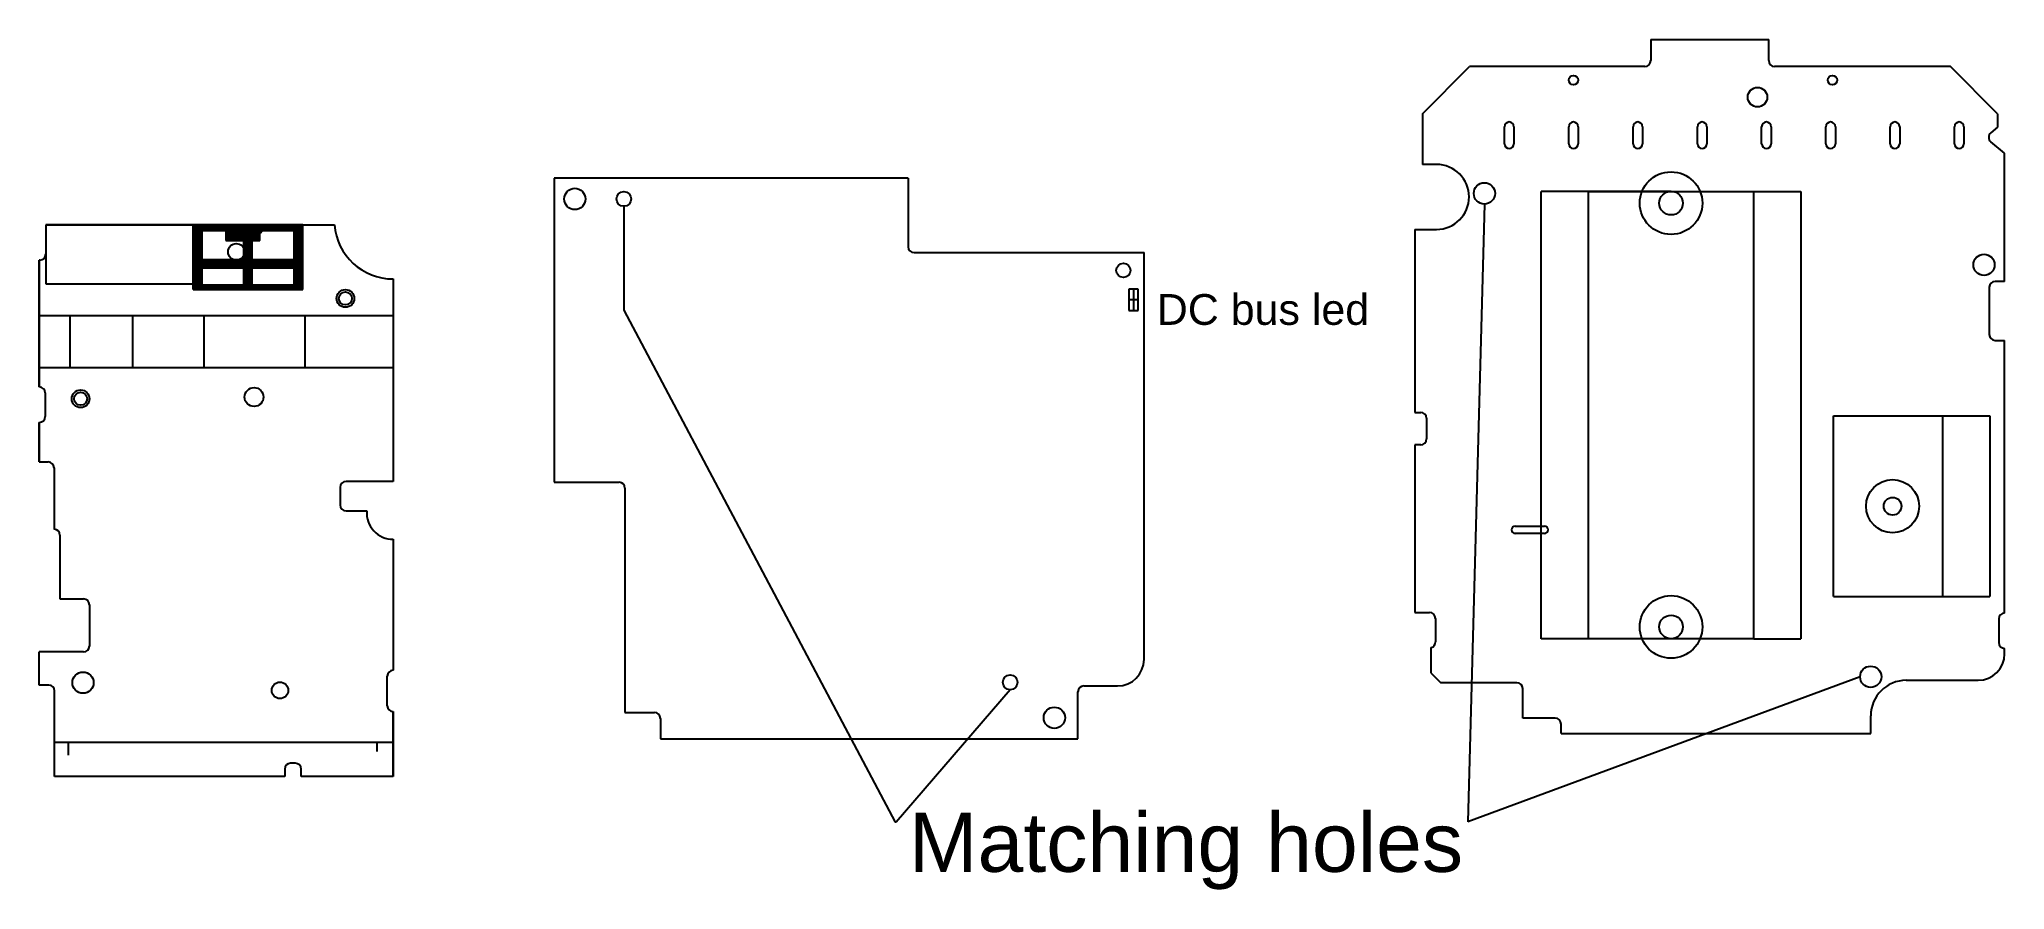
# Model space of a CAD drawing. Extents: x -822 to -489, y 1018 to 1162.
import ezdxf

# ---------------------------------------------------------------- set-up
doc = ezdxf.new("R2010")
doc.units = 0
doc.layers.get('0').update_dxf_attribs({"linetype": 'CONTINUOUS'})
doc.layers.add('MOUNT_PLATE', color=1, linetype='CONTINUOUS')
doc.layers.add('NOTES', color=94, linetype='CONTINUOUS')
doc.styles.get("Standard").update_dxf_attribs({"font": 'arial.ttf'})
doc.dimstyles.get("Standard").update_dxf_attribs({"dimtxt": 0.18, "dimasz": 0.18, "dimexe": 0.18, "dimexo": 0.0625, "dimgap": 0.09, "dimtad": 0, "dimtih": 1, "dimtoh": 1, "dimdec": 4, "dimzin": 0, "dimtxsty": 'STANDARD', "dimcen": 0.09, "dimazin": 3, "dimtfac": 1, "dimtdec": 4, "dimtofl": 0, "dimtmove": 0, "dimatfit": 3, "dimtolj": 1, "dimtzin": 0})

# ---------------------------------------------------------------- blocks, each defined once
blk = doc.blocks.new('*X1')
at = {"layer": 'MOUNT_PLATE', "linetype": 'CONTINUOUS'}
for p, q in [((-796.2, 1130.49), (-796.06, 1130.63)), ((-796.2, 1130.31), (-795.88, 1130.63)), ((-796.2, 1130.14), (-795.7, 1130.63)), ((-796.2, 1129.96), (-795.53, 1130.63)), ((-796.2, 1129.78), (-795.35, 1130.63)), ((-796.2, 1129.61), (-795.17, 1130.63)), ((-796.2, 1129.43), (-795, 1130.63)), ((-796.2, 1129.25), (-794.82, 1130.63)), ((-796.2, 1129.08), (-794.64, 1130.63)), ((-796.2, 1128.9), (-794.47, 1130.63)), ((-796.2, 1128.72), (-794.29, 1130.63)), ((-796.2, 1128.55), (-794.11, 1130.63)), ((-796.2, 1128.37), (-793.94, 1130.63)), ((-796.2, 1128.19), (-793.76, 1130.63)), ((-794.58, 1129.63), (-793.58, 1130.63)), ((-794.41, 1129.63), (-793.41, 1130.63)), ((-794.23, 1129.63), (-793.23, 1130.63)), ((-794.05, 1129.63), (-793.05, 1130.63)), ((-793.88, 1129.63), (-792.88, 1130.63)), ((-793.7, 1129.63), (-792.7, 1130.63)), ((-793.52, 1129.63), (-792.52, 1130.63)), ((-793.35, 1129.63), (-792.35, 1130.63)), ((-793.17, 1129.63), (-792.17, 1130.63)), ((-792.99, 1129.63), (-791.99, 1130.63)), ((-792.82, 1129.63), (-791.82, 1130.63)), ((-792.64, 1129.63), (-791.64, 1130.63)), ((-792.46, 1129.63), (-791.46, 1130.63)), ((-792.28, 1129.63), (-791.28, 1130.63)), ((-792.11, 1129.63), (-791.11, 1130.63)), ((-791.93, 1129.63), (-790.93, 1130.63)), ((-791.75, 1129.63), (-790.75, 1130.63)), ((-791.58, 1129.63), (-790.58, 1130.63)), ((-791.4, 1129.63), (-790.4, 1130.63)), ((-791.22, 1129.63), (-790.22, 1130.63)), ((-791.05, 1129.63), (-790.05, 1130.63)), ((-790.87, 1129.63), (-789.87, 1130.63)), ((-790.7, 1129.63), (-789.69, 1130.63)), ((-790.7, 1129.45), (-789.52, 1130.63)), ((-790.7, 1129.27), (-789.34, 1130.63)), ((-790.7, 1129.1), (-789.16, 1130.63)), ((-790.7, 1128.92), (-788.99, 1130.63)), ((-790.7, 1128.74), (-788.81, 1130.63)), ((-790.7, 1128.57), (-788.63, 1130.63)), ((-790.7, 1128.39), (-788.46, 1130.63)), ((-790.7, 1128.21), (-788.28, 1130.63)), ((-790.7, 1128.03), (-788.1, 1130.63)), ((-790.63, 1127.93), (-787.93, 1130.63)), ((-790.45, 1127.93), (-787.75, 1130.63)), ((-790.27, 1127.93), (-787.57, 1130.63)), ((-790.1, 1127.93), (-787.4, 1130.63)), ((-789.92, 1127.93), (-787.22, 1130.63)), ((-789.74, 1127.93), (-787.04, 1130.63)), ((-789.57, 1127.93), (-786.87, 1130.63)), ((-789.39, 1127.93), (-786.69, 1130.63)), ((-789.21, 1127.93), (-786.51, 1130.63)), ((-789.04, 1127.93), (-786.34, 1130.63)), ((-788.86, 1127.93), (-786.16, 1130.63)), ((-788.68, 1127.93), (-785.98, 1130.63)), ((-788.5, 1127.93), (-785.8, 1130.63)), ((-788.33, 1127.93), (-785.63, 1130.63)), ((-788.15, 1127.93), (-785.45, 1130.63)), ((-787.97, 1127.93), (-785.27, 1130.63)), ((-787.8, 1127.93), (-785.1, 1130.63)), ((-787.62, 1127.93), (-784.92, 1130.63)), ((-787.6, 1127.78), (-784.74, 1130.63)), ((-787.6, 1127.6), (-784.57, 1130.63)), ((-787.6, 1127.42), (-784.39, 1130.63)), ((-787.6, 1127.25), (-784.21, 1130.63)), ((-787.6, 1127.07), (-784.04, 1130.63)), ((-787.6, 1126.89), (-784.9, 1129.59)), ((-784.86, 1129.63), (-783.86, 1130.63)), ((-784.68, 1129.63), (-783.68, 1130.63)), ((-784.51, 1129.63), (-783.51, 1130.63)), ((-784.33, 1129.63), (-783.33, 1130.63)), ((-784.15, 1129.63), (-783.15, 1130.63)), ((-783.98, 1129.63), (-782.98, 1130.63)), ((-783.8, 1129.63), (-782.8, 1130.63)), ((-783.62, 1129.63), (-782.62, 1130.63)), ((-783.45, 1129.63), (-782.45, 1130.63)), ((-783.27, 1129.63), (-782.27, 1130.63)), ((-783.09, 1129.63), (-782.09, 1130.63)), ((-782.92, 1129.63), (-781.92, 1130.63)), ((-782.74, 1129.63), (-781.74, 1130.63)), ((-782.56, 1129.63), (-781.56, 1130.63)), ((-782.39, 1129.63), (-781.39, 1130.63)), ((-782.21, 1129.63), (-781.21, 1130.63)), ((-782.03, 1129.63), (-781.03, 1130.63)), ((-781.86, 1129.63), (-780.86, 1130.63)), ((-781.68, 1129.63), (-780.68, 1130.63)), ((-781.5, 1129.63), (-780.5, 1130.63)), ((-781.32, 1129.63), (-780.32, 1130.63)), ((-781.15, 1129.63), (-780.15, 1130.63)), ((-780.97, 1129.63), (-779.97, 1130.63)), ((-780.79, 1129.63), (-779.79, 1130.63)), ((-780.62, 1129.63), (-779.62, 1130.63)), ((-780.44, 1129.63), (-779.44, 1130.63)), ((-780.26, 1129.63), (-779.26, 1130.63)), ((-780.09, 1129.63), (-779.09, 1130.63)), ((-779.91, 1129.63), (-778.91, 1130.63)), ((-779.73, 1129.63), (-778.73, 1130.63)), ((-779.56, 1129.63), (-778.56, 1130.63)), ((-779.38, 1129.63), (-778.38, 1130.63)), ((-779.2, 1129.63), (-778.2, 1130.63)), ((-779.1, 1129.56), (-778.03, 1130.63)), ((-779.1, 1129.38), (-777.85, 1130.63)), ((-779.1, 1129.2), (-777.67, 1130.63)), ((-779.1, 1129.03), (-777.6, 1130.53)), ((-779.1, 1128.85), (-777.6, 1130.35)), ((-779.1, 1128.67), (-777.6, 1130.17)), ((-779.1, 1128.5), (-777.6, 1130)), ((-779.1, 1128.32), (-777.6, 1129.82)), ((-779.1, 1128.14), (-777.6, 1129.64)), ((-796.2, 1128.01), (-794.7, 1129.51)), ((-796.2, 1127.84), (-794.7, 1129.34)), ((-796.2, 1127.66), (-794.7, 1129.16)), ((-796.2, 1127.48), (-794.7, 1128.98)), ((-796.2, 1127.31), (-794.7, 1128.81)), ((-796.2, 1127.13), (-794.7, 1128.63)), ((-796.2, 1126.95), (-794.7, 1128.45)), ((-796.2, 1126.78), (-794.7, 1128.28)), ((-796.2, 1126.6), (-794.7, 1128.1)), ((-796.2, 1126.42), (-794.7, 1127.92)), ((-796.2, 1126.25), (-794.7, 1127.75)), ((-796.2, 1126.07), (-794.7, 1127.57)), ((-796.2, 1125.89), (-794.7, 1127.39)), ((-796.2, 1125.72), (-794.7, 1127.22)), ((-796.2, 1125.54), (-794.7, 1127.04)), ((-796.2, 1125.36), (-794.7, 1126.86)), ((-796.2, 1125.19), (-794.7, 1126.69)), ((-796.2, 1125.01), (-794.7, 1126.51)), ((-796.2, 1124.83), (-794.7, 1126.33)), ((-787.6, 1126.72), (-784.9, 1129.42)), ((-787.6, 1126.54), (-784.9, 1129.24)), ((-787.6, 1126.36), (-786.2, 1127.76)), ((-787.6, 1126.18), (-786.2, 1127.58)), ((-787.6, 1126.01), (-786.2, 1127.41)), ((-787.6, 1125.83), (-786.2, 1127.23)), ((-787.6, 1125.65), (-786.2, 1127.05)), ((-787.6, 1125.48), (-786.2, 1126.88)), ((-787.6, 1125.3), (-786.2, 1126.7)), ((-787.6, 1125.12), (-786.2, 1126.52)), ((-787.6, 1124.95), (-786.2, 1126.35)), ((-786.03, 1127.93), (-784.9, 1129.06)), ((-785.85, 1127.93), (-784.9, 1128.88)), ((-785.68, 1127.93), (-784.9, 1128.71)), ((-785.5, 1127.93), (-784.9, 1128.53)), ((-785.32, 1127.93), (-784.9, 1128.35)), ((-785.15, 1127.93), (-784.9, 1128.18)), ((-784.97, 1127.93), (-784.9, 1128)), ((-779.1, 1127.97), (-777.6, 1129.47)), ((-779.1, 1127.79), (-777.6, 1129.29)), ((-779.1, 1127.61), (-777.6, 1129.11)), ((-779.1, 1127.44), (-777.6, 1128.94)), ((-779.1, 1127.26), (-777.6, 1128.76)), ((-779.1, 1127.08), (-777.6, 1128.58)), ((-779.1, 1126.91), (-777.6, 1128.41)), ((-779.1, 1126.73), (-777.6, 1128.23)), ((-779.1, 1126.55), (-777.6, 1128.05)), ((-779.1, 1126.38), (-777.6, 1127.88)), ((-779.1, 1126.2), (-777.6, 1127.7)), ((-779.1, 1126.02), (-777.6, 1127.52)), ((-779.1, 1125.85), (-777.6, 1127.35)), ((-779.1, 1125.67), (-777.6, 1127.17)), ((-779.1, 1125.49), (-777.6, 1126.99)), ((-779.1, 1125.32), (-777.6, 1126.82)), ((-779.1, 1125.14), (-777.6, 1126.64)), ((-779.1, 1124.96), (-777.6, 1126.46)), ((-779.1, 1124.79), (-777.6, 1126.29)), ((-796.2, 1124.66), (-794.7, 1126.16)), ((-796.2, 1124.48), (-794.7, 1125.98)), ((-796.2, 1124.3), (-794.7, 1125.8)), ((-796.2, 1124.13), (-794.7, 1125.63)), ((-796.2, 1123.95), (-794.7, 1125.45)), ((-796.2, 1123.77), (-794.7, 1125.27)), ((-796.2, 1123.6), (-794.7, 1125.1)), ((-796.2, 1123.42), (-794.7, 1124.92)), ((-796.2, 1123.24), (-794.7, 1124.74)), ((-796.2, 1123.07), (-794.53, 1124.73)), ((-796.2, 1122.89), (-794.36, 1124.73)), ((-796.2, 1122.71), (-794.18, 1124.73)), ((-796.2, 1122.53), (-794, 1124.73)), ((-796.2, 1122.36), (-793.83, 1124.73)), ((-796.2, 1122.18), (-793.65, 1124.73)), ((-796.2, 1122), (-793.47, 1124.73)), ((-796.2, 1121.83), (-794.7, 1123.33)), ((-796.2, 1121.65), (-794.7, 1123.15)), ((-796.2, 1121.47), (-794.7, 1122.97)), ((-794.7, 1123.33), (-793.3, 1124.73)), ((-794.52, 1123.33), (-793.12, 1124.73)), ((-794.34, 1123.33), (-792.94, 1124.73)), ((-794.17, 1123.33), (-792.77, 1124.73)), ((-793.99, 1123.33), (-792.59, 1124.73)), ((-793.81, 1123.33), (-792.41, 1124.73)), ((-793.64, 1123.33), (-792.24, 1124.73)), ((-793.46, 1123.33), (-792.06, 1124.73)), ((-793.28, 1123.33), (-791.88, 1124.73)), ((-793.1, 1123.33), (-791.7, 1124.73)), ((-792.93, 1123.33), (-791.53, 1124.73)), ((-792.75, 1123.33), (-791.35, 1124.73)), ((-792.57, 1123.33), (-791.17, 1124.73)), ((-792.4, 1123.33), (-791, 1124.73)), ((-792.22, 1123.33), (-790.82, 1124.73)), ((-792.04, 1123.33), (-790.64, 1124.73)), ((-791.87, 1123.33), (-790.47, 1124.73)), ((-791.69, 1123.33), (-790.29, 1124.73)), ((-791.51, 1123.33), (-790.11, 1124.73)), ((-791.34, 1123.33), (-789.94, 1124.73)), ((-791.16, 1123.33), (-789.76, 1124.73)), ((-790.98, 1123.33), (-789.58, 1124.73)), ((-790.81, 1123.33), (-789.41, 1124.73)), ((-790.63, 1123.33), (-789.23, 1124.73)), ((-790.45, 1123.33), (-789.05, 1124.73)), ((-790.28, 1123.33), (-788.88, 1124.73)), ((-790.1, 1123.33), (-788.7, 1124.73)), ((-789.92, 1123.33), (-788.52, 1124.73)), ((-789.75, 1123.33), (-788.35, 1124.73)), ((-789.57, 1123.33), (-788.17, 1124.73)), ((-789.39, 1123.33), (-787.99, 1124.73)), ((-789.22, 1123.33), (-787.82, 1124.73)), ((-789.04, 1123.33), (-787.64, 1124.73)), ((-788.86, 1123.33), (-786.2, 1125.99)), ((-788.69, 1123.33), (-786.2, 1125.82)), ((-788.51, 1123.33), (-786.2, 1125.64)), ((-788.33, 1123.33), (-786.2, 1125.46)), ((-788.16, 1123.33), (-786.2, 1125.29)), ((-787.98, 1123.33), (-786.2, 1125.11)), ((-787.8, 1123.33), (-786.2, 1124.93)), ((-787.62, 1123.33), (-786.2, 1124.76)), ((-787.6, 1124.77), (-786.2, 1126.17)), ((-787.6, 1123.18), (-786.05, 1124.73)), ((-787.6, 1123), (-785.87, 1124.73)), ((-787.6, 1122.83), (-785.69, 1124.73)), ((-787.6, 1122.65), (-785.52, 1124.73)), ((-787.6, 1122.47), (-785.34, 1124.73)), ((-787.6, 1122.3), (-785.16, 1124.73)), ((-787.6, 1122.12), (-784.99, 1124.73)), ((-787.6, 1121.94), (-784.81, 1124.73)), ((-787.6, 1121.77), (-786.2, 1123.17)), ((-787.6, 1121.59), (-786.2, 1122.99)), ((-786.03, 1123.33), (-784.63, 1124.73)), ((-785.86, 1123.33), (-784.46, 1124.73)), ((-785.68, 1123.33), (-784.28, 1124.73)), ((-785.5, 1123.33), (-784.1, 1124.73)), ((-785.33, 1123.33), (-783.93, 1124.73)), ((-785.15, 1123.33), (-783.75, 1124.73)), ((-784.97, 1123.33), (-783.57, 1124.73)), ((-784.8, 1123.33), (-783.4, 1124.73)), ((-784.62, 1123.33), (-783.22, 1124.73)), ((-784.44, 1123.33), (-783.04, 1124.73)), ((-784.27, 1123.33), (-782.87, 1124.73)), ((-784.09, 1123.33), (-782.69, 1124.73)), ((-783.91, 1123.33), (-782.51, 1124.73)), ((-783.74, 1123.33), (-782.34, 1124.73)), ((-783.56, 1123.33), (-782.16, 1124.73)), ((-783.38, 1123.33), (-781.98, 1124.73)), ((-783.21, 1123.33), (-781.81, 1124.73)), ((-783.03, 1123.33), (-781.63, 1124.73)), ((-782.85, 1123.33), (-781.45, 1124.73)), ((-782.67, 1123.33), (-781.27, 1124.73)), ((-782.5, 1123.33), (-781.1, 1124.73)), ((-782.32, 1123.33), (-780.92, 1124.73)), ((-782.14, 1123.33), (-780.74, 1124.73)), ((-781.97, 1123.33), (-780.57, 1124.73)), ((-781.79, 1123.33), (-780.39, 1124.73)), ((-781.61, 1123.33), (-780.21, 1124.73)), ((-781.44, 1123.33), (-780.04, 1124.73)), ((-781.26, 1123.33), (-779.86, 1124.73)), ((-781.08, 1123.33), (-779.68, 1124.73)), ((-780.91, 1123.33), (-779.51, 1124.73)), ((-780.73, 1123.33), (-779.33, 1124.73)), ((-780.55, 1123.33), (-779.15, 1124.73)), ((-780.38, 1123.33), (-777.6, 1126.11)), ((-780.2, 1123.33), (-777.6, 1125.93)), ((-780.02, 1123.33), (-777.6, 1125.76)), ((-779.85, 1123.33), (-777.6, 1125.58)), ((-779.67, 1123.33), (-777.6, 1125.4)), ((-779.49, 1123.33), (-777.6, 1125.22)), ((-779.32, 1123.33), (-777.6, 1125.05)), ((-779.14, 1123.33), (-777.6, 1124.87)), ((-779.1, 1123.19), (-777.6, 1124.69)), ((-779.1, 1123.02), (-777.6, 1124.52)), ((-779.1, 1122.84), (-777.6, 1124.34)), ((-779.1, 1122.66), (-777.6, 1124.16)), ((-779.1, 1122.49), (-777.6, 1123.99)), ((-779.1, 1122.31), (-777.6, 1123.81)), ((-779.1, 1122.13), (-777.6, 1123.63)), ((-779.1, 1121.96), (-777.6, 1123.46)), ((-779.1, 1121.78), (-777.6, 1123.28)), ((-779.1, 1121.6), (-777.6, 1123.1)), ((-779.1, 1121.43), (-777.6, 1122.93)), ((-796.2, 1121.3), (-794.7, 1122.8)), ((-796.2, 1121.12), (-794.7, 1122.62)), ((-796.2, 1120.94), (-794.7, 1122.44)), ((-796.2, 1120.77), (-794.7, 1122.27)), ((-796.2, 1120.59), (-794.7, 1122.09)), ((-796.2, 1120.41), (-794.7, 1121.91)), ((-796.2, 1120.24), (-794.7, 1121.74)), ((-796.2, 1120.06), (-794.7, 1121.56)), ((-796.2, 1119.88), (-794.7, 1121.38)), ((-796.2, 1119.71), (-794.7, 1121.21)), ((-796.1, 1119.63), (-794.7, 1121.03)), ((-795.92, 1119.63), (-794.7, 1120.85)), ((-795.74, 1119.63), (-794.7, 1120.68)), ((-795.57, 1119.63), (-794.7, 1120.5)), ((-795.39, 1119.63), (-794.59, 1120.43)), ((-795.21, 1119.63), (-794.41, 1120.43)), ((-795.04, 1119.63), (-794.24, 1120.43)), ((-794.86, 1119.63), (-794.06, 1120.43)), ((-794.68, 1119.63), (-793.88, 1120.43)), ((-794.51, 1119.63), (-793.71, 1120.43)), ((-794.33, 1119.63), (-793.53, 1120.43)), ((-794.15, 1119.63), (-793.35, 1120.43)), ((-793.98, 1119.63), (-793.18, 1120.43)), ((-793.8, 1119.63), (-793, 1120.43)), ((-793.62, 1119.63), (-792.82, 1120.43)), ((-793.45, 1119.63), (-792.65, 1120.43)), ((-793.27, 1119.63), (-792.47, 1120.43)), ((-793.09, 1119.63), (-792.29, 1120.43)), ((-792.92, 1119.63), (-792.12, 1120.43)), ((-792.74, 1119.63), (-791.94, 1120.43)), ((-792.56, 1119.63), (-791.76, 1120.43)), ((-792.39, 1119.63), (-791.59, 1120.43)), ((-792.21, 1119.63), (-791.41, 1120.43)), ((-792.03, 1119.63), (-791.23, 1120.43)), ((-791.86, 1119.63), (-791.06, 1120.43)), ((-791.68, 1119.63), (-790.88, 1120.43)), ((-791.5, 1119.63), (-790.7, 1120.43)), ((-791.32, 1119.63), (-790.52, 1120.43)), ((-791.15, 1119.63), (-790.35, 1120.43)), ((-790.97, 1119.63), (-790.17, 1120.43)), ((-790.79, 1119.63), (-789.99, 1120.43)), ((-790.62, 1119.63), (-789.82, 1120.43)), ((-790.44, 1119.63), (-789.64, 1120.43)), ((-790.26, 1119.63), (-789.46, 1120.43)), ((-790.09, 1119.63), (-789.29, 1120.43)), ((-789.91, 1119.63), (-789.11, 1120.43)), ((-789.73, 1119.63), (-788.93, 1120.43)), ((-789.56, 1119.63), (-788.76, 1120.43)), ((-789.38, 1119.63), (-788.58, 1120.43)), ((-789.2, 1119.63), (-788.4, 1120.43)), ((-789.03, 1119.63), (-788.23, 1120.43)), ((-788.85, 1119.63), (-788.05, 1120.43)), ((-788.67, 1119.63), (-787.87, 1120.43)), ((-788.5, 1119.63), (-787.7, 1120.43)), ((-788.32, 1119.63), (-786.2, 1121.75)), ((-788.14, 1119.63), (-786.2, 1121.57)), ((-787.97, 1119.63), (-786.2, 1121.4)), ((-787.79, 1119.63), (-786.2, 1121.22)), ((-787.61, 1119.63), (-786.2, 1121.04)), ((-787.6, 1121.41), (-786.2, 1122.81)), ((-787.6, 1121.24), (-786.2, 1122.64)), ((-787.6, 1121.06), (-786.2, 1122.46)), ((-787.6, 1120.88), (-786.2, 1122.28)), ((-787.6, 1120.7), (-786.2, 1122.1)), ((-787.6, 1120.53), (-786.2, 1121.93)), ((-787.44, 1119.63), (-786.2, 1120.87)), ((-787.26, 1119.63), (-786.2, 1120.69)), ((-787.08, 1119.63), (-786.2, 1120.51)), ((-786.91, 1119.63), (-786.11, 1120.43)), ((-786.73, 1119.63), (-785.93, 1120.43)), ((-786.55, 1119.63), (-785.75, 1120.43)), ((-786.37, 1119.63), (-785.57, 1120.43)), ((-786.2, 1119.63), (-785.4, 1120.43)), ((-786.02, 1119.63), (-785.22, 1120.43)), ((-785.84, 1119.63), (-785.04, 1120.43)), ((-785.67, 1119.63), (-784.87, 1120.43)), ((-785.49, 1119.63), (-784.69, 1120.43)), ((-785.31, 1119.63), (-784.51, 1120.43)), ((-785.14, 1119.63), (-784.34, 1120.43)), ((-784.96, 1119.63), (-784.16, 1120.43)), ((-784.78, 1119.63), (-783.98, 1120.43)), ((-784.61, 1119.63), (-783.81, 1120.43)), ((-784.43, 1119.63), (-783.63, 1120.43)), ((-784.25, 1119.63), (-783.45, 1120.43)), ((-784.08, 1119.63), (-783.28, 1120.43)), ((-783.9, 1119.63), (-783.1, 1120.43)), ((-783.72, 1119.63), (-782.92, 1120.43)), ((-783.55, 1119.63), (-782.75, 1120.43)), ((-783.37, 1119.63), (-782.57, 1120.43)), ((-783.19, 1119.63), (-782.39, 1120.43)), ((-783.02, 1119.63), (-782.22, 1120.43)), ((-782.84, 1119.63), (-782.04, 1120.43)), ((-782.66, 1119.63), (-781.86, 1120.43)), ((-782.49, 1119.63), (-781.69, 1120.43)), ((-782.31, 1119.63), (-781.51, 1120.43)), ((-782.13, 1119.63), (-781.33, 1120.43)), ((-781.96, 1119.63), (-781.16, 1120.43)), ((-781.78, 1119.63), (-780.98, 1120.43)), ((-781.6, 1119.63), (-780.8, 1120.43)), ((-781.43, 1119.63), (-780.63, 1120.43)), ((-781.25, 1119.63), (-780.45, 1120.43)), ((-781.07, 1119.63), (-780.27, 1120.43)), ((-780.89, 1119.63), (-780.09, 1120.43)), ((-780.72, 1119.63), (-779.92, 1120.43)), ((-780.54, 1119.63), (-779.74, 1120.43)), ((-780.36, 1119.63), (-779.56, 1120.43)), ((-780.19, 1119.63), (-779.39, 1120.43)), ((-780.01, 1119.63), (-779.21, 1120.43)), ((-779.83, 1119.63), (-777.6, 1121.87)), ((-779.66, 1119.63), (-777.6, 1121.69)), ((-779.48, 1119.63), (-777.6, 1121.51)), ((-779.3, 1119.63), (-777.6, 1121.34)), ((-779.13, 1119.63), (-777.6, 1121.16)), ((-779.1, 1121.25), (-777.6, 1122.75)), ((-779.1, 1121.07), (-777.6, 1122.57)), ((-779.1, 1120.9), (-777.6, 1122.4)), ((-779.1, 1120.72), (-777.6, 1122.22)), ((-779.1, 1120.54), (-777.6, 1122.04)), ((-778.95, 1119.63), (-777.6, 1120.98)), ((-778.77, 1119.63), (-777.6, 1120.81)), ((-778.6, 1119.63), (-777.6, 1120.63)), ((-778.42, 1119.63), (-777.6, 1120.45)), ((-778.24, 1119.63), (-777.6, 1120.28)), ((-778.07, 1119.63), (-777.6, 1120.1)), ((-777.89, 1119.63), (-777.6, 1119.92)), ((-777.71, 1119.63), (-777.6, 1119.74))]:
    blk.add_line(p, q, dxfattribs=at)

msp = doc.modelspace()

# ---------------------------------------------------------------- linework, layer by layer
for p, q in [((-549.11, 1162.03), (-529.11, 1162.03)), ((-549.11, 1162.03), (-549.11, 1158.43)), ((-529.11, 1158.43), (-529.11, 1162.03)), ((-587.81, 1149.43), (-579.81, 1157.43)), ((-550.11, 1157.43), (-579.81, 1157.43)), ((-498.31, 1157.43), (-528.11, 1157.43)), ((-490.31, 1149.43), (-498.31, 1157.43)), ((-587.81, 1149.43), (-587.81, 1140.83)), ((-573.91, 1144.33), (-573.91, 1147.23)), ((-572.31, 1147.23), (-572.31, 1144.33)), ((-563.01, 1144.33), (-563.01, 1147.23)), ((-561.41, 1147.23), (-561.41, 1144.33)), ((-552.11, 1144.33), (-552.11, 1147.23)), ((-550.51, 1147.23), (-550.51, 1144.33)), ((-541.21, 1144.33), (-541.21, 1147.23)), ((-539.61, 1147.23), (-539.61, 1144.33)), ((-530.31, 1144.33), (-530.31, 1147.23)), ((-528.71, 1147.23), (-528.71, 1144.33)), ((-519.41, 1144.33), (-519.41, 1147.23)), ((-517.81, 1147.23), (-517.81, 1144.33)), ((-508.51, 1144.33), (-508.51, 1147.23)), ((-506.91, 1147.23), (-506.91, 1144.33)), ((-497.61, 1144.33), (-497.61, 1147.23)), ((-496.01, 1147.23), (-496.01, 1144.33)), ((-490.31, 1147.13), (-491.44, 1146.21)), ((-490.31, 1149.43), (-490.31, 1147.13)), ((-489.11, 1142.73), (-491.44, 1144.66)), ((-585.05, 1140.82), (-587.81, 1140.83)), ((-489.11, 1121.03), (-489.11, 1142.73)), ((-735.01, 1138.49), (-735.01, 1086.99)), ((-675.01, 1138.49), (-735.01, 1138.49)), ((-675.01, 1138.49), (-675.01, 1126.89)), ((-545.66, 1136.28), (-559.66, 1136.28)), ((-821.2, 1130.63), (-790.3, 1130.63)), ((-821.2, 1130.63), (-821.2, 1125.63)), ((-790.3, 1130.63), (-790.3, 1129.93)), ((-784.5, 1129.93), (-784.5, 1130.63)), ((-784.5, 1130.63), (-772.3, 1130.63)), ((-784.5, 1130.63), (-772.27, 1130.63)), ((-589.11, 1129.83), (-589.11, 1098.83)), ((-589.11, 1129.83), (-585.41, 1129.83)), ((-789.3, 1128.93), (-785.5, 1128.93)), ((-822.2, 1124.63), (-822.3, 1124.63)), ((-822.3, 1124.63), (-822.3, 1103.13)), ((-822.3, 1103.13), (-822.3, 1124.63)), ((-674.01, 1125.89), (-635.01, 1125.89)), ((-635.01, 1056.99), (-635.01, 1125.89)), ((-762.3, 1121.43), (-762.3, 1087.13)), ((-762.3, 1121.43), (-762.3, 1087.13)), ((-491.71, 1120.03), (-491.71, 1112.03)), ((-489.11, 1121.03), (-490.71, 1121.03)), ((-490.71, 1111.03), (-489.11, 1111.03)), ((-489.11, 1064.83), (-489.11, 1111.03)), ((-821.3, 1102.13), (-821.3, 1098.13)), ((-822.3, 1090.43), (-822.3, 1097.13)), ((-822.3, 1097.13), (-822.3, 1090.43)), ((-589.11, 1098.83), (-588.11, 1098.83)), ((-587.11, 1097.83), (-587.11, 1094.33)), ((-588.11, 1093.33), (-589.11, 1093.33)), ((-589.11, 1093.33), (-589.11, 1064.93)), ((-822.3, 1090.43), (-820.8, 1090.43)), ((-819.8, 1089.43), (-819.8, 1079.03)), ((-762.3, 1087.13), (-770.3, 1087.13)), ((-735.01, 1086.99), (-724.01, 1086.99)), ((-771.3, 1086.13), (-771.3, 1083.13)), ((-723.01, 1085.99), (-723.01, 1047.99)), ((-770.3, 1082.13), (-766.79, 1082.13)), ((-818.8, 1078.03), (-818.8, 1067.23)), ((-762.3, 1077.33), (-762.3, 1055.13)), ((-572.11, 1079.53), (-567.11, 1079.53)), ((-567.11, 1078.33), (-572.11, 1078.33)), ((-818.8, 1067.23), (-814.8, 1067.23)), ((-813.8, 1066.23), (-813.8, 1059.23)), ((-589.11, 1064.93), (-586.61, 1064.93)), ((-585.61, 1063.93), (-585.61, 1059.93)), ((-490.11, 1063.83), (-490.11, 1059.83)), ((-822.3, 1052.63), (-822.3, 1058.23)), ((-814.8, 1058.23), (-822.3, 1058.23)), ((-586.31, 1054.63), (-586.31, 1058.98)), ((-489.11, 1057.93), (-489.11, 1058.83)), ((-763.3, 1049.13), (-763.3, 1054.13)), ((-586.31, 1054.63), (-584.71, 1053.03)), ((-571.81, 1053.03), (-584.71, 1053.03)), ((-505.81, 1053.43), (-493.61, 1053.43)), ((-820.7, 1052.63), (-822.3, 1052.63)), ((-819.7, 1037.13), (-819.7, 1051.63)), ((-646.21, 1043.49), (-646.21, 1051.49)), ((-645.21, 1052.49), (-639.51, 1052.49)), ((-570.81, 1047.03), (-570.81, 1052.03)), ((-762.3, 1037.13), (-762.3, 1048.13)), ((-762.3, 1048.13), (-762.3, 1037.13)), ((-723.01, 1047.99), (-718.01, 1047.99)), ((-717.01, 1046.99), (-717.01, 1043.49)), ((-565.31, 1047.03), (-570.81, 1047.03)), ((-511.81, 1044.43), (-511.81, 1047.43)), ((-717.01, 1043.49), (-646.21, 1043.49)), ((-646.21, 1043.49), (-646.21, 1043.49)), ((-564.31, 1044.43), (-564.31, 1046.03)), ((-564.31, 1044.43), (-511.81, 1044.43)), ((-780.7, 1037.13), (-819.7, 1037.13)), ((-780.7, 1038.38), (-780.7, 1037.13)), ((-778.9, 1039.38), (-779.7, 1039.38)), ((-777.9, 1037.13), (-777.9, 1038.38)), ((-762.3, 1037.13), (-777.9, 1037.13)), ((-762.3, 1037.13), (-777.9, 1037.13))]:
    msp.add_line(p, q)
for centre, radius in [((-562.21, 1155.13), 0.8), ((-531.01, 1152.23), 1.65), ((-518.31, 1155.13), 0.8), ((-545.66, 1134.28), 5.3), ((-731.51, 1134.99), 1.8), ((-723.21, 1134.99), 1.25), ((-577.31, 1135.93), 1.8), ((-788.9, 1126.03), 1.4), ((-638.51, 1122.89), 1.2), ((-492.61, 1123.83), 1.8), ((-770.4, 1118.13), 1.1), ((-785.9, 1101.43), 1.6), ((-815.3, 1101.13), 1.1), ((-508.11, 1082.93), 4.5), ((-545.66, 1062.48), 5.3), ((-814.9, 1053.03), 1.8), ((-781.5, 1051.73), 1.4), ((-657.71, 1053.09), 1.25), ((-511.81, 1054.03), 1.8), ((-650.21, 1047.09), 1.8)]:
    msp.add_circle(centre, radius)
for centre, radius, start, end in [((-550.11, 1158.43), 1, 270, 0), ((-528.11, 1158.43), 1, 180, 270), ((-573.11, 1147.23), 0.8, 0, 180), ((-562.21, 1147.23), 0.8, 0, 180), ((-551.31, 1147.23), 0.8, 0, 180), ((-540.41, 1147.23), 0.8, 0, 180), ((-529.51, 1147.23), 0.8, 0, 180), ((-518.61, 1147.23), 0.8, 0, 180), ((-507.71, 1147.23), 0.8, 0, 180), ((-496.81, 1147.23), 0.8, 0, 180), ((-490.81, 1145.43), 1, 129.2545, 230.4612), ((-573.11, 1144.33), 0.8, 180, 0), ((-562.21, 1144.33), 0.8, 180, 0), ((-551.31, 1144.33), 0.8, 180, 0), ((-540.41, 1144.33), 0.8, 180, 0), ((-529.51, 1144.33), 0.8, 180, 0), ((-518.61, 1144.33), 0.8, 180, 0), ((-507.71, 1144.33), 0.8, 180, 0), ((-496.81, 1144.33), 0.8, 180, 0), ((-585.41, 1135.33), 5.5, 270, 90), ((-789.3, 1129.93), 1, 180, 270), ((-785.5, 1129.93), 1, 270, 0), ((-762.3, 1131.43), 10, 184.5886, 270), ((-674.01, 1126.89), 1, 180, 270), ((-822.2, 1125.63), 1, 270, 0), ((-490.71, 1120.03), 1, 90, 180), ((-490.71, 1112.03), 1, 180, 270), ((-822.3, 1102.13), 1, 0, 90), ((-822.3, 1098.13), 1, 270, 0), ((-588.11, 1097.83), 1, 0, 90), ((-588.11, 1094.33), 1, 270, 0), ((-820.8, 1089.43), 1, 0, 90), ((-770.3, 1086.13), 1, 90, 180), ((-724.01, 1085.99), 1, 0, 90), ((-770.3, 1083.13), 1, 180, 270), ((-762.3, 1081.83), 4.5, 176.1859, 270), ((-819.8, 1078.03), 1, 0, 90), ((-572.11, 1078.93), 0.6, 90, 270), ((-567.11, 1078.93), 0.6, 270, 90), ((-814.8, 1066.23), 1, 0, 90), ((-586.61, 1063.93), 1, 0, 90), ((-489.11, 1063.83), 1, 90, 180), ((-586.61, 1059.93), 1, 287.4576, 0), ((-489.11, 1059.83), 1, 180, 270), ((-814.8, 1059.23), 1, 270, 0), ((-639.51, 1056.99), 4.5, 270, 0), ((-493.61, 1057.93), 4.5, 270, 0), ((-762.3, 1054.13), 1, 90, 180), ((-571.81, 1052.03), 1, 0, 90), ((-505.81, 1047.43), 6, 90, 180), ((-820.7, 1051.63), 1, 0, 90), ((-645.21, 1051.49), 1, 90, 180), ((-762.3, 1049.13), 1, 180, 270), ((-718.01, 1046.99), 1, 0, 90), ((-565.31, 1046.03), 1, 0, 90), ((-779.7, 1038.38), 1, 90, 180), ((-778.9, 1038.38), 1, 0, 90)]:
    msp.add_arc(centre, radius, start, end)
at = {"layer": 'MOUNT_PLATE'}
for p, q in [((-567.66, 1060.48), (-567.66, 1136.28)), ((-559.66, 1136.28), (-567.66, 1136.28)), ((-559.66, 1060.48), (-559.66, 1136.28)), ((-559.66, 1136.28), (-531.66, 1136.28)), ((-531.66, 1060.48), (-531.66, 1136.28)), ((-531.66, 1136.28), (-523.66, 1136.28)), ((-523.66, 1136.28), (-523.66, 1060.48)), ((-821.2, 1130.63), (-821.2, 1120.63)), ((-796.2, 1130.63), (-821.2, 1130.63)), ((-777.6, 1130.63), (-796.2, 1130.63)), ((-796.2, 1119.63), (-796.2, 1130.63)), ((-794.7, 1129.63), (-790.7, 1129.63)), ((-794.7, 1124.73), (-794.7, 1129.63)), ((-790.7, 1129.63), (-790.7, 1127.93)), ((-784.9, 1129.63), (-779.1, 1129.63)), ((-784.9, 1127.93), (-784.9, 1129.63)), ((-779.1, 1124.73), (-779.1, 1129.63)), ((-777.6, 1119.63), (-777.6, 1130.63)), ((-790.7, 1127.93), (-787.6, 1127.93)), ((-787.6, 1124.73), (-787.6, 1127.93)), ((-786.2, 1124.73), (-786.2, 1127.93)), ((-786.2, 1127.93), (-784.9, 1127.93)), ((-794.7, 1124.73), (-787.6, 1124.73)), ((-794.7, 1120.43), (-794.7, 1123.33)), ((-794.7, 1123.33), (-787.6, 1123.33)), ((-787.6, 1120.43), (-787.6, 1123.33)), ((-786.2, 1124.73), (-779.1, 1124.73)), ((-786.2, 1120.43), (-786.2, 1123.33)), ((-786.2, 1123.33), (-779.1, 1123.33)), ((-779.1, 1120.43), (-779.1, 1123.33)), ((-821.2, 1120.63), (-796.2, 1120.63)), ((-796.2, 1119.63), (-777.6, 1119.63)), ((-794.7, 1120.43), (-787.6, 1120.43)), ((-786.2, 1120.43), (-779.1, 1120.43)), ((-637.61, 1119.69), (-637.61, 1116.09)), ((-636.01, 1119.69), (-637.61, 1119.69)), ((-636.81, 1119.69), (-636.81, 1116.09)), ((-636.01, 1116.09), (-636.01, 1119.69)), ((-636.01, 1117.89), (-637.61, 1117.89)), ((-636.81, 1117.89), (-637.45, 1117.89)), ((-822.3, 1115.23), (-762.3, 1115.23)), ((-817.1, 1115.23), (-817.1, 1106.43)), ((-806.5, 1115.23), (-806.5, 1106.43)), ((-794.4, 1115.23), (-794.4, 1106.43)), ((-777.3, 1115.23), (-777.3, 1106.43)), ((-637.61, 1116.09), (-636.01, 1116.09)), ((-822.3, 1106.43), (-762.3, 1106.43)), ((-518.11, 1067.63), (-518.11, 1098.23)), ((-518.11, 1098.23), (-499.61, 1098.23)), ((-499.61, 1067.63), (-499.61, 1098.23)), ((-499.61, 1098.23), (-491.61, 1098.23)), ((-491.61, 1098.23), (-491.61, 1067.63)), ((-518.11, 1067.63), (-499.61, 1067.63)), ((-499.61, 1067.63), (-491.61, 1067.63)), ((-559.66, 1060.48), (-567.66, 1060.48)), ((-531.66, 1060.48), (-559.66, 1060.48)), ((-531.66, 1060.48), (-523.66, 1060.48)), ((-819.7, 1042.93), (-762.3, 1042.93)), ((-817.4, 1042.93), (-817.4, 1040.73)), ((-765.1, 1042.93), (-765.1, 1041.37))]:
    msp.add_line(p, q, dxfattribs=at)
for centre, radius in [((-545.66, 1134.28), 2), ((-770.4, 1118.13), 1.5), ((-815.3, 1101.13), 1.5), ((-508.11, 1082.93), 1.5), ((-545.66, 1062.48), 2)]:
    msp.add_circle(centre, radius, dxfattribs=at)

# ---------------------------------------------------------------- block references
msp.add_blockref('*X1', (0, 0), dxfattribs=at)

# ---------------------------------------------------------------- texts
at = {"layer": 'NOTES'}
for s, height, p in [('DC bus led', 5.21, (-632.85, 1113.66)), ('Matching holes', 10, (-674.88, 1020.98))]:
    msp.add_text(s, height=height, dxfattribs=at).set_placement(p)

# ---------------------------------------------------------------- leaders
for points in [[(-723.21, 1133.74), (-723.21, 1116.15), (-677.23, 1029.39)], [(-577.31, 1134.13), (-580.14, 1029.45)], [(-513.61, 1054.03), (-580.14, 1029.45)]]:
    msp.add_leader(points, dimstyle='STANDARD', dxfattribs=at)
at = {"layer": 'NOTES', "annotation_type": 0, "has_hookline": 1, "hookline_direction": 1}
msp.add_leader([(-657.71, 1051.84), (-677.05, 1029.39), (-677.23, 1029.39)], dimstyle='STANDARD', override={"dimtad": 0}, dxfattribs=at)

doc.saveas('drawing.dxf')
